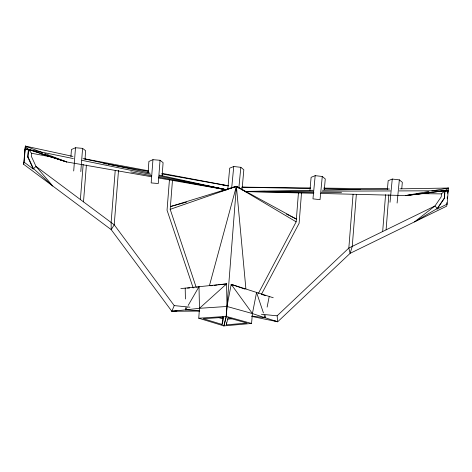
<?xml version="1.0" encoding="UTF-8"?>
<svg xmlns="http://www.w3.org/2000/svg" width="472" height="472" viewBox="0 0 472 472"><rect width="100%" height="100%" fill="white"/><g stroke="black" fill="none" stroke-linecap="round" stroke-linejoin="round"><path stroke-width="0.71" d="M72.936 156.415L25.399 146.102L23.6 164.256L111.215 229.652L171.826 311.272L199.638 311.095M399.861 188.847L448.4 188.045L447.615 193.337M222.076 324.453L223.816 317.343L203.29 318.712L222.076 324.453L222.967 316.635M70.924 156.722L71.431 149.518L75.496 147.748L82.594 148.35L85.627 150.715L85.019 159.359M148.078 172.976L148.892 161.448L152.957 159.678L160.055 160.279L163.088 162.645L162.173 175.613M263.423 312.936L256.556 292.422L252.42 313.555L251.552 323.462L223.87 325.898L198.753 318.228L199.479 308.304L198.995 286.71L188.145 305.472M186.517 202.122L170.41 206.571L236.389 186.304L226.271 316.417L223.952 325.892M73.703 170.988L75.496 147.748M80.8 171.584L82.594 148.35M152.957 159.678L151.164 182.918L158.262 183.519L160.055 160.279M23.6 164.256L24.131 162.185L25.146 149.317L28.385 149.925L27.813 157.211L33.241 168.976L36.002 166.41L114.224 224.796L174.233 305.608L189.956 307.166M27.813 157.211L28.521 149.406L25.399 146.102L24.615 151.394M73.319 158.574L25.282 148.798L28.521 149.406L31.518 153.247L31.288 156.185L36.002 166.41L52.805 186.056L33.37 168.457L27.948 156.692M80.393 199.544L83.16 164.415M83.497 201.863L86.4 165.005M115.221 170.427L111.121 222.477L111.215 229.652L114.224 224.796L118.519 170.298L118.307 171.743M169.436 179.844L167.047 210.205L193.19 288.014M196.252 287.536L170.191 209.338L172.469 180.416M258.42 293.413L296.156 221.828L298.434 192.906M301.502 192.936L299.112 223.303L261.358 294.493M353.068 194.287L348.837 248.06L350.124 253.34L277.701 321.768L251.782 316.423M356.354 194.34L352.254 246.39L350.124 253.34L446.601 206.205L447.132 204.128L448.146 191.26L444.86 191.219L444.996 190.7L448.4 188.045L448.134 189.083M382.674 231.528L385.571 194.67M386.09 229.858L388.857 194.724M320.358 193.449L405.601 195.55L444.996 190.7L441.444 193.892L441.208 196.83L434.972 205.975L414.44 221.917L437.243 208.506L444.417 197.992L444.996 190.7L448.282 190.741L399.288 190.918M447.132 204.128L437.107 209.025L444.288 198.511L444.748 192.676M446.772 204.057L446.884 202.63M447.22 198.34L447.332 196.912M273.235 297.743L231.203 284.333L226.991 306.47L226.129 316.382L251.552 323.462M227.811 189.03L229.669 168.174L233.752 166.516L240.832 167.318L243.829 169.79L242.03 189.921M226.342 324.164L226.471 322.759M309.951 190.269L311.107 177.325L315.19 175.661L322.27 176.469L325.267 178.935L324.305 189.726M387.4 189.343L388.173 180.717L392.25 179.053L399.336 179.862L402.333 182.328L401.755 188.8M231.663 188.257L233.752 166.516M238.814 188.34L240.832 167.318M315.19 175.661L312.96 198.859L320.04 199.662L322.27 176.469M390.025 202.246L392.25 179.053M397.105 203.054L399.336 179.862M447.68 192.712L447.869 190.847M437.107 209.025L437.243 208.506L434.972 205.975L348.837 248.06L277.129 315.809L277.701 321.768L265.022 317.727L265.447 315.597M267.128 307.095L269.235 296.463M223.87 325.898L226.265 316.393L198.753 318.228M28.385 149.925L28.521 149.406L66.688 161.943L151.595 176.764M444.288 198.511L444.417 197.992M209.403 285.749L236.389 186.304L296.375 219.061L290.439 216.105M176.935 310.818L171.826 311.272L174.233 305.608M171.826 311.272L185.62 309.85L187.065 307.349M225.563 284.946L226.578 283.873L226.991 306.47L252.42 313.555L265.022 317.727L264.108 314.989M185.573 307.679L185.62 309.85L199.479 308.304L226.578 283.873L180.847 288.581M234.602 187.307L236.389 186.304L243.351 190.393M170.191 209.338L236.389 186.304L296.156 221.828M219.828 191.803L236.389 186.304L237.31 187.343M429.131 192.954L405.601 195.55L428.812 191.479M431.715 190.971L448.4 188.045M405.601 195.55L444.937 190.753M210.736 285.802L212.901 285.536M214.341 285.359L217.22 285.011M218.66 284.834L226.578 283.873M187.478 288.127L189.667 287.932M192.594 287.672L194.051 287.542M197.703 287.218L199.166 287.088M227.498 319.178L231.781 318.806M199.479 308.304L226.991 306.47M245.405 191.414L313.072 190.293M322.63 190.133L389.559 189.018M290.304 191.425L245.41 191.484L265.305 191.266M245.41 191.473L313.148 191.231M321.981 191.195L390.456 190.948M242.095 187.13L310.6 187.956M323.686 188.11L387.837 188.877M245.416 191.543L313.921 192.364M321.19 192.452L341.551 192.694M422.694 193.667L441.444 193.892M241.676 187.207L310.139 188.558M324.128 188.835L360.201 189.549M245.405 191.597L313.744 193.284M243.133 187.343L252.697 187.626M185.62 309.85L199.744 310.871M261.411 314.252L277.129 315.809M251.853 316.081L265.022 317.727M219.858 184.534L221.303 184.776M222.749 185.024L224.194 185.266M225.64 185.514L227.091 185.756M158.852 178.032L226.336 189.815M103.799 163.477L106.701 164.002M108.153 164.262L148.763 171.56M161.813 173.908L228.525 185.903M85.06 158.922L148.338 170.787M161.967 173.342L228.159 185.756M31.518 153.247L54.351 157.524M130.768 171.855L151.565 175.755M158.739 177.1L226.365 189.785L159.217 176.068M180.829 180.587L226.348 189.744M81.98 160.338L150.556 174.304M206.146 185.496L226.353 189.72L159.371 175.165M83.019 158.598L150.007 173.135M262.196 294.616L265.718 295.667M274.179 320.718L277.701 321.768M218.27 317.491L222.448 318.771M40.946 153.866L66.688 161.943L44.669 153.494M28.568 149.465L66.688 161.943M231.941 285.578L231.203 284.333L244.838 289.07M25.399 146.102L42.604 152.698M286.48 214.14L289.118 215.45M244.62 191.142L246.52 192.257M24.131 162.185L33.241 168.976M231.203 284.333L252.42 313.555M236.389 186.304L245.888 288.781M185.201 288.132L185.407 298.994M228.017 317.762L226.283 324.866L246.986 323.043L228.017 317.762"/></g></svg>
